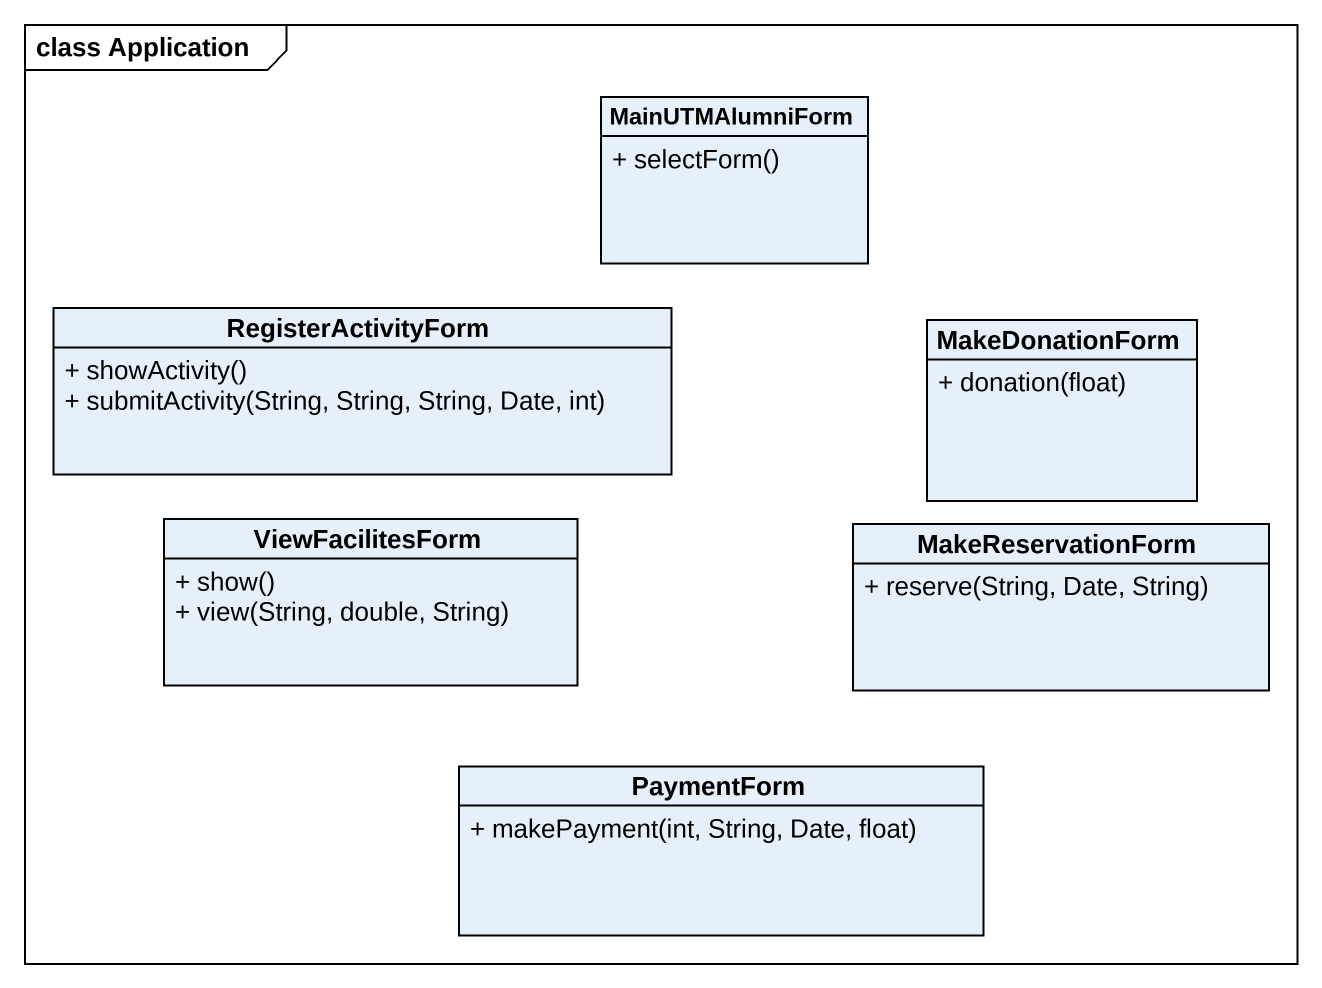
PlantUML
@startuml
mainframe class Application
hide circle
hide empty members
skinparam classAttributeIconSize 0
class MainUTMAlumniForm {
  + selectForm()
}
class RegisterActivityForm {
  + showActivity()
  + submitActivity(String, String, String, Date, int)
}
class MakeDonationForm {
  + donation(float)
}
class ViewFacilitesForm {
  + show()
  + view(String, double, String)
}
class MakeReservationForm {
  + reserve(String, Date, String)
}
class PaymentForm {
  + makePayment(int, String, Date, float)
}
@enduml
